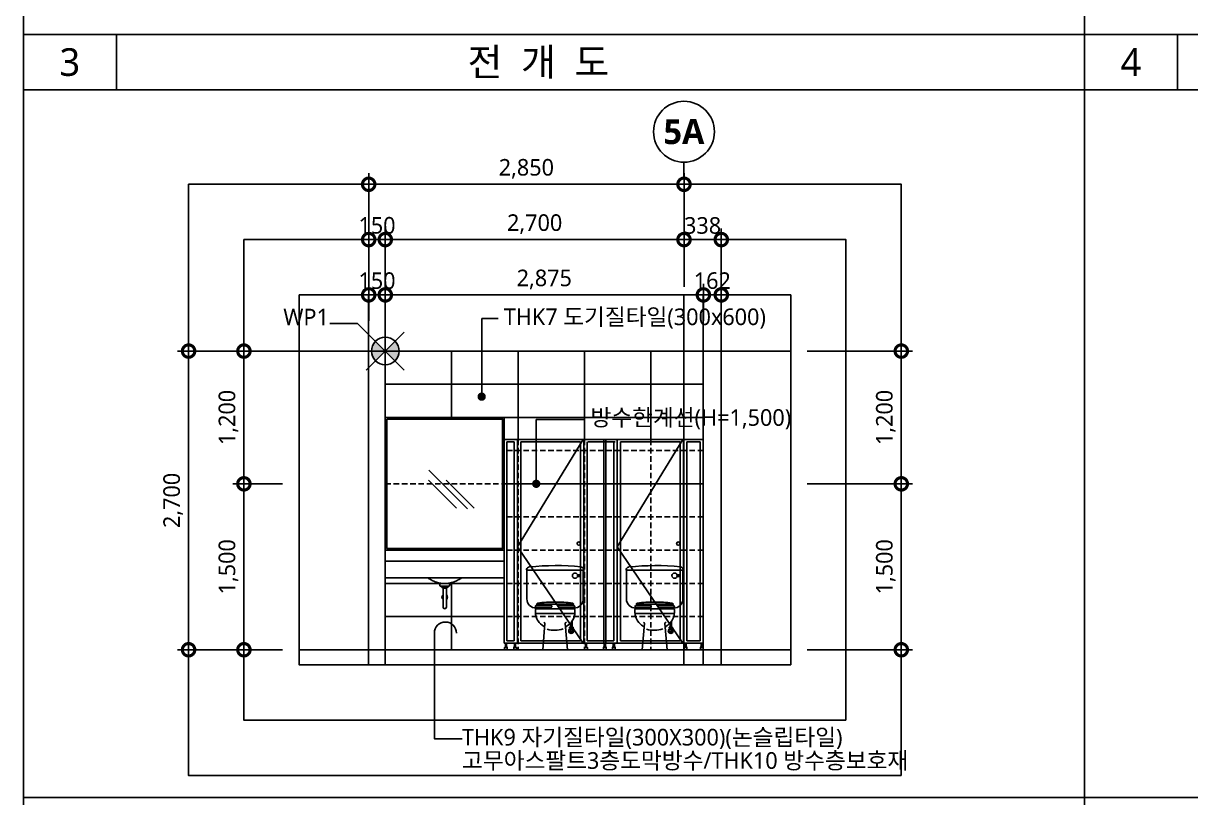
# Model space of a CAD drawing. Header units: millimetres. Extents: x 2213 to 82676, y 1050 to 28650.
# Drawn here: x 59543 to 70094, y 14850 to 21850 of the extents above; entities that cross this region are included whole.
import ezdxf
from ezdxf import colors
from ezdxf.entities.mleader import LeaderData, LeaderLine
from ezdxf.enums import TextEntityAlignment as Align
from ezdxf.math import Vec2, Vec3

# ---------------------------------------------------------------- set-up
doc = ezdxf.new("R2010")
doc.units = ezdxf.units.MM
doc.header["$LTSCALE"] = 200
doc.header["$PDMODE"] = 3
for name, pattern in [('CEN', [62, 60, -1, 0, -1]), ('HID', [2.3, 1.5, -0.8]), ('HIDDEN', [0.375, 0.25, -0.125])]:
    doc.linetypes.add(name, pattern=pattern)
doc.layers.get('Defpoints').update_dxf_attribs({"color": 137})
for name, color, linetype in [('01-CEN', 1, 'CEN'), ('01HAT', 8, 'Continuous'), ('01TEX', 3, 'Continuous'), ('01TOILET', 6, 'Continuous'), ('1', 1, 'Continuous'), ('2', 2, 'Continuous'), ('3', 3, 'Continuous'), ('5', 5, 'Continuous'), ('DIM', 7, 'Continuous'), ('SYM', 6, 'Continuous'), ('SYM-BUB', 3, 'Continuous'), ('SYM-LEAD', 6, 'Continuous'), ('TEXT', 3, 'Continuous'), ('방수한계선', 4, 'HIDDEN')]:
    doc.layers.add(name, color=color, linetype=linetype)
doc.layers.add('02Waste', color=171, linetype='Continuous', plot=False)
doc.styles.add('HY-M', font='malgun.ttf')
doc.styles.get("Standard").update_dxf_attribs({"font": 'malgun.ttf'})
doc.styles.add('맑은고딕', font='malgun.ttf')
doc.styles.add('맑은고딕B', font='malgunbd.ttf')
doc.styles.add('스타일1', font='malgun.ttf')
doc.linetypes.add('WIREMESH2', pattern='A,5,-0.25,["X",Standard,S=1,R=0,X=-0.32,Y=-0.5],-0.25', length=5.5)
doc.dimstyles.new('CJA-50', dxfattribs={"dimscale": 50, "dimtxt": 3, "dimasz": 1, "dimexe": 2, "dimexo": 3, "dimgap": 1, "dimtad": 1, "dimdec": 0, "dimzin": 1, "dimdsep": 46, "dimlunit": 6, "dimtxsty": '스타일1', "dimblk": 'GAUN-DOT', "dimcen": -2, "dimdle": 2, "dimclrd": 256, "dimclre": 256, "dimclrt": 3, "dimadec": 0, "dimazin": 0, "dimtfac": 1, "dimtdec": 0, "dimtix": 1, "dimtmove": 2, "dimatfit": 3, "dimldrblk": 'DOTSMALL', "dimfxl": 1, "dimtolj": 1, "dimtzin": 1, "dimarcsym": 0})

# ---------------------------------------------------------------- blocks, each defined once
blk = doc.blocks.new('GAUN-DOT')
at = {"linetype": 'ByBlock'}
for p, q in [((2, 0), (-2, 0)), ((0, -2), (0, 2))]:
    blk.add_line(p, q, dxfattribs=at)
at = {"const_width": 2.25}
blk.add_lwpolyline([(0, 0.28125, 1), (0, -0.28125, 1)], format="xyb", close=True, dxfattribs=at)
blk = doc.blocks.new('*D69')
at = {"layer": 'Defpoints', "color": 0, "transparency": 16777216}
for p in [(65515, 20395), (62665, 19319), (65515, 19319)]:
    blk.add_point(p, dxfattribs=at)
at = {"layer": 'DIM', "lineweight": -2, "transparency": 16777216}
for p, q in [((62665, 19469), (62665, 20495)), ((65515, 19469), (65515, 20495)), ((62715, 20395), (65465, 20395))]:
    blk.add_line(p, q, dxfattribs=at)
at = {"layer": 'DIM', "lineweight": -2, "transparency": 16777216, "xscale": 50, "yscale": 50, "zscale": 50, "rotation": 180}
blk.add_blockref('GAUN-DOT', (62665, 20395), dxfattribs=at)
at = {"layer": 'DIM', "lineweight": -2, "transparency": 16777216, "xscale": 50, "yscale": 50, "zscale": 50}
blk.add_blockref('GAUN-DOT', (65515, 20395), dxfattribs=at)
at = {"layer": 'DIM', "color": 3, "transparency": 16777216, "insert": (64090, 20535), "char_height": 150, "attachment_point": 5, "style": '맑은고딕'}
blk.add_mtext('\\A1;2,850', dxfattribs=at)
blk = doc.blocks.new('_DotSmall')
at = {"layer": 'DIM'}
h = blk.add_hatch(color=256, dxfattribs=at)
edge = h.paths.add_edge_path()
edge.add_arc((0, 0), 0.2, 0, 360)
at = {"layer": 'DIM', "linetype": 'ByBlock'}
blk.add_circle((0, 0), 0.2, dxfattribs=at)
blk = doc.blocks.new('*D70')
at = {"layer": 'Defpoints', "color": 0, "transparency": 16777216}
for p in [(65515, 19895), (65515, 19319), (65852, 19319)]:
    blk.add_point(p, dxfattribs=at)
at = {"layer": 'DIM', "lineweight": -2, "transparency": 16777216}
for p, q in [((65515, 19469), (65515, 19995)), ((65852, 19469), (65852, 19995)), ((65465, 19895), (65415, 19895)), ((65852, 19895), (65515, 19895)), ((65902, 19895), (65952, 19895))]:
    blk.add_line(p, q, dxfattribs=at)
at = {"layer": 'DIM', "lineweight": -2, "transparency": 16777216, "xscale": 50, "yscale": 50, "zscale": 50}
blk.add_blockref('GAUN-DOT', (65515, 19895), dxfattribs=at)
at = {"layer": 'DIM', "lineweight": -2, "transparency": 16777216, "xscale": 50, "yscale": 50, "zscale": 50, "rotation": 180}
blk.add_blockref('GAUN-DOT', (65852, 19895), dxfattribs=at)
at = {"layer": 'DIM', "color": 3, "transparency": 16777216, "insert": (65683, 20022), "char_height": 150, "attachment_point": 5, "style": '맑은고딕'}
blk.add_mtext('\\A1;338', dxfattribs=at)
blk = doc.blocks.new('*D71')
at = {"layer": 'Defpoints', "color": 0, "transparency": 16777216}
for p in [(62815, 19895), (62815, 19319), (65515, 19319)]:
    blk.add_point(p, dxfattribs=at)
at = {"layer": 'DIM', "lineweight": -2, "transparency": 16777216}
for p, q in [((62815, 19469), (62815, 19995)), ((65515, 19469), (65515, 19995)), ((65465, 19895), (62865, 19895))]:
    blk.add_line(p, q, dxfattribs=at)
at = {"layer": 'DIM', "lineweight": -2, "transparency": 16777216, "xscale": 50, "yscale": 50, "zscale": 50, "rotation": 180}
blk.add_blockref('GAUN-DOT', (62815, 19895), dxfattribs=at)
at = {"layer": 'DIM', "lineweight": -2, "transparency": 16777216, "xscale": 50, "yscale": 50, "zscale": 50}
blk.add_blockref('GAUN-DOT', (65515, 19895), dxfattribs=at)
at = {"layer": 'DIM', "color": 3, "transparency": 16777216, "insert": (64165, 20035), "char_height": 150, "attachment_point": 5, "style": '맑은고딕'}
blk.add_mtext('\\A1;2,700', dxfattribs=at)
blk = doc.blocks.new('*D72')
at = {"layer": 'Defpoints', "color": 0, "transparency": 16777216}
for p in [(62665, 19895), (62665, 19319), (62815, 19319)]:
    blk.add_point(p, dxfattribs=at)
at = {"layer": 'DIM', "lineweight": -2, "transparency": 16777216}
for p, q in [((62665, 19469), (62665, 19995)), ((62815, 19469), (62815, 19995)), ((62615, 19895), (62565, 19895)), ((62815, 19895), (62665, 19895)), ((62865, 19895), (62915, 19895))]:
    blk.add_line(p, q, dxfattribs=at)
at = {"layer": 'DIM', "lineweight": -2, "transparency": 16777216, "xscale": 50, "yscale": 50, "zscale": 50}
blk.add_blockref('GAUN-DOT', (62665, 19895), dxfattribs=at)
at = {"layer": 'DIM', "lineweight": -2, "transparency": 16777216, "xscale": 50, "yscale": 50, "zscale": 50, "rotation": 180}
blk.add_blockref('GAUN-DOT', (62815, 19895), dxfattribs=at)
at = {"layer": 'DIM', "color": 3, "transparency": 16777216, "insert": (62740, 20023), "char_height": 150, "attachment_point": 5, "style": '맑은고딕'}
blk.add_mtext('\\A1;150', dxfattribs=at)
blk = doc.blocks.new('*D73')
at = {"layer": 'Defpoints', "color": 0, "transparency": 16777216}
for p in [(62267, 18887), (61037, 16187), (62037, 16187)]:
    blk.add_point(p, dxfattribs=at)
at = {"layer": 'DIM', "lineweight": -2, "transparency": 16777216}
for p, q in [((62117, 18887), (60937, 18887)), ((61037, 18837), (61037, 16237)), ((61887, 16187), (60937, 16187))]:
    blk.add_line(p, q, dxfattribs=at)
at = {"layer": 'DIM', "lineweight": -2, "transparency": 16777216, "xscale": 50, "yscale": 50, "zscale": 50}
for p, rotation in [((61037, 18887), 90), ((61037, 16187), 270)]:
    blk.add_blockref('GAUN-DOT', p, dxfattribs=dict(at, rotation=rotation))
at = {"layer": 'DIM', "color": 3, "transparency": 16777216, "insert": (60897, 17537), "char_height": 150, "attachment_point": 5, "rotation": 90, "style": '맑은고딕'}
blk.add_mtext('\\A1;2,700', dxfattribs=at)
blk = doc.blocks.new('*D74')
at = {"layer": 'Defpoints', "color": 0, "transparency": 16777216}
for p in [(62179, 18887), (61537, 17687), (62037, 17687)]:
    blk.add_point(p, dxfattribs=at)
at = {"layer": 'DIM', "lineweight": -2, "transparency": 16777216}
for p, q in [((62029, 18887), (61437, 18887)), ((61537, 18837), (61537, 17737)), ((61887, 17687), (61437, 17687))]:
    blk.add_line(p, q, dxfattribs=at)
at = {"layer": 'DIM', "lineweight": -2, "transparency": 16777216, "xscale": 50, "yscale": 50, "zscale": 50}
for p, rotation in [((61537, 18887), 90), ((61537, 17687), 270)]:
    blk.add_blockref('GAUN-DOT', p, dxfattribs=dict(at, rotation=rotation))
at = {"layer": 'DIM', "color": 3, "transparency": 16777216, "insert": (61397, 18287), "char_height": 150, "attachment_point": 5, "rotation": 90, "style": '맑은고딕'}
blk.add_mtext('\\A1;1,200', dxfattribs=at)
blk = doc.blocks.new('*D75')
at = {"layer": 'Defpoints', "color": 0, "transparency": 16777216}
for p in [(62037, 17687), (61537, 16187), (62037, 16187)]:
    blk.add_point(p, dxfattribs=at)
at = {"layer": 'DIM', "lineweight": -2, "transparency": 16777216}
for p, q in [((61887, 17687), (61437, 17687)), ((61537, 17637), (61537, 16237)), ((61887, 16187), (61437, 16187))]:
    blk.add_line(p, q, dxfattribs=at)
at = {"layer": 'DIM', "lineweight": -2, "transparency": 16777216, "xscale": 50, "yscale": 50, "zscale": 50}
for p, rotation in [((61537, 17687), 90), ((61537, 16187), 270)]:
    blk.add_blockref('GAUN-DOT', p, dxfattribs=dict(at, rotation=rotation))
at = {"layer": 'DIM', "color": 3, "transparency": 16777216, "insert": (61397, 16937), "char_height": 150, "attachment_point": 5, "rotation": 90, "style": '맑은고딕'}
blk.add_mtext('\\A1;1,500', dxfattribs=at)
blk = doc.blocks.new('*D76')
at = {"layer": 'Defpoints', "color": 0, "transparency": 16777216}
for p in [(66479, 18887), (66479, 17687), (67479, 17687)]:
    blk.add_point(p, dxfattribs=at)
at = {"layer": 'DIM', "lineweight": -2, "transparency": 16777216}
for p, q in [((66629, 18887), (67579, 18887)), ((67479, 18837), (67479, 17737)), ((66629, 17687), (67579, 17687))]:
    blk.add_line(p, q, dxfattribs=at)
at = {"layer": 'DIM', "lineweight": -2, "transparency": 16777216, "xscale": 50, "yscale": 50, "zscale": 50}
for p, rotation in [((67479, 18887), 90), ((67479, 17687), 270)]:
    blk.add_blockref('GAUN-DOT', p, dxfattribs=dict(at, rotation=rotation))
at = {"layer": 'DIM', "color": 3, "transparency": 16777216, "insert": (67339, 18287), "char_height": 150, "attachment_point": 5, "rotation": 90, "style": '맑은고딕'}
blk.add_mtext('\\A1;1,200', dxfattribs=at)
blk = doc.blocks.new('*D77')
at = {"layer": 'Defpoints', "color": 0, "transparency": 16777216}
for p in [(66479, 17687), (66479, 16187), (67479, 16187)]:
    blk.add_point(p, dxfattribs=at)
at = {"layer": 'DIM', "lineweight": -2, "transparency": 16777216}
for p, q in [((66629, 17687), (67579, 17687)), ((67479, 17637), (67479, 16237)), ((66629, 16187), (67579, 16187))]:
    blk.add_line(p, q, dxfattribs=at)
at = {"layer": 'DIM', "lineweight": -2, "transparency": 16777216, "xscale": 50, "yscale": 50, "zscale": 50}
for p, rotation in [((67479, 17687), 90), ((67479, 16187), 270)]:
    blk.add_blockref('GAUN-DOT', p, dxfattribs=dict(at, rotation=rotation))
at = {"layer": 'DIM', "color": 3, "transparency": 16777216, "insert": (67339, 16937), "char_height": 150, "attachment_point": 5, "rotation": 90, "style": '맑은고딕'}
blk.add_mtext('\\A1;1,500', dxfattribs=at)
blk = doc.blocks.new('NEW_BUB')
at = {"layer": 'SYM-BUB', "color": 6}
blk.add_line((0, 3), (0, 0), dxfattribs=at)
blk.add_circle((0, 8.5), 5.5, dxfattribs=at)
at = {"layer": 'SYM-BUB', "color": 3, "style": '맑은고딕B'}
blk.add_attdef('X', text='', height=4.5, dxfattribs=at).set_placement((0, 8.5), align=Align.MIDDLE)
blk = doc.blocks.new('*D78')
at = {"layer": 'Defpoints', "color": 0, "transparency": 16777216}
for p in [(65690, 19395), (62815, 19012), (65690, 19012)]:
    blk.add_point(p, dxfattribs=at)
at = {"layer": 'DIM', "lineweight": -2, "transparency": 16777216}
for p, q in [((62815, 19162), (62815, 19495)), ((65690, 19162), (65690, 19495)), ((62865, 19395), (65640, 19395))]:
    blk.add_line(p, q, dxfattribs=at)
at = {"layer": 'DIM', "lineweight": -2, "transparency": 16777216, "xscale": 50, "yscale": 50, "zscale": 50, "rotation": 180}
blk.add_blockref('GAUN-DOT', (62815, 19395), dxfattribs=at)
at = {"layer": 'DIM', "lineweight": -2, "transparency": 16777216, "xscale": 50, "yscale": 50, "zscale": 50}
blk.add_blockref('GAUN-DOT', (65690, 19395), dxfattribs=at)
at = {"layer": 'DIM', "color": 3, "transparency": 16777216, "insert": (64252, 19535), "char_height": 150, "attachment_point": 5, "style": '맑은고딕'}
blk.add_mtext('\\A1;2,875', dxfattribs=at)
blk = doc.blocks.new('*D79')
at = {"layer": 'Defpoints', "color": 0, "transparency": 16777216}
for p in [(65690, 19395), (65690, 19012), (65852, 19012)]:
    blk.add_point(p, dxfattribs=at)
at = {"layer": 'DIM', "lineweight": -2, "transparency": 16777216}
for p, q in [((65690, 19162), (65690, 19495)), ((65852, 19162), (65852, 19495)), ((65640, 19395), (65590, 19395)), ((65852, 19395), (65690, 19395)), ((65902, 19395), (65952, 19395))]:
    blk.add_line(p, q, dxfattribs=at)
at = {"layer": 'DIM', "lineweight": -2, "transparency": 16777216, "xscale": 50, "yscale": 50, "zscale": 50}
blk.add_blockref('GAUN-DOT', (65690, 19395), dxfattribs=at)
at = {"layer": 'DIM', "lineweight": -2, "transparency": 16777216, "xscale": 50, "yscale": 50, "zscale": 50, "rotation": 180}
blk.add_blockref('GAUN-DOT', (65852, 19395), dxfattribs=at)
at = {"layer": 'DIM', "color": 3, "transparency": 16777216, "insert": (65771, 19523), "char_height": 150, "attachment_point": 5, "style": '맑은고딕'}
blk.add_mtext('\\A1;162', dxfattribs=at)
blk = doc.blocks.new('*D80')
at = {"layer": 'Defpoints', "color": 0, "transparency": 16777216}
for p in [(62665, 19395), (62665, 19012), (62815, 19012)]:
    blk.add_point(p, dxfattribs=at)
at = {"layer": 'DIM', "lineweight": -2, "transparency": 16777216}
for p, q in [((62665, 19162), (62665, 19495)), ((62815, 19162), (62815, 19495)), ((62615, 19395), (62565, 19395)), ((62815, 19395), (62665, 19395)), ((62865, 19395), (62915, 19395))]:
    blk.add_line(p, q, dxfattribs=at)
at = {"layer": 'DIM', "lineweight": -2, "transparency": 16777216, "xscale": 50, "yscale": 50, "zscale": 50}
blk.add_blockref('GAUN-DOT', (62665, 19395), dxfattribs=at)
at = {"layer": 'DIM', "lineweight": -2, "transparency": 16777216, "xscale": 50, "yscale": 50, "zscale": 50, "rotation": 180}
blk.add_blockref('GAUN-DOT', (62815, 19395), dxfattribs=at)
at = {"layer": 'DIM', "color": 3, "transparency": 16777216, "insert": (62740, 19523), "char_height": 150, "attachment_point": 5, "style": '맑은고딕'}
blk.add_mtext('\\A1;150', dxfattribs=at)
blk = doc.blocks.new('_DOT')
at = {"color": 0, "linetype": 'ByBlock'}
blk.add_line((-0.5, 0), (-1, 0), dxfattribs=at)
at = {"color": 0, "linetype": 'ByBlock', "const_width": 0.5}
blk.add_lwpolyline([(-0.25, 0, 1), (0.25, 0, 1)], format="xyb", close=True, dxfattribs=at)
blk = doc.blocks.new('WP21')
at = {"layer": 'SYM'}
h = blk.add_hatch(color=6, dxfattribs=at)
edge = h.paths.add_edge_path()
edge.add_ellipse((0, 0), major_axis=(0, 2.5), ratio=1, start_angle=405, end_angle=495)
edge.add_line((-1.77, -1.77), (0, 0))
edge.add_line((0, 0), (-1.77, 1.77))
edge = h.paths.add_edge_path()
edge.add_ellipse((0, 0), major_axis=(0, 2.5), ratio=1, start_angle=225, end_angle=315)
edge.add_line((1.77, 1.77), (0, 0))
edge.add_line((0, 0), (1.77, -1.77))
at = {"layer": 'SYM', "color": 6}
for p, q in [((-3.44, -3.44), (5, 5)), ((5, 5), (10, 5)), ((-3.44, 3.44), (3.44, -3.44))]:
    blk.add_line(p, q, dxfattribs=at)
blk.add_ellipse((0, 0), major_axis=(0, 2.5), ratio=1, start_param=5.497787, end_param=11.780972, dxfattribs=at)
at = {"layer": 'SYM', "color": 3, "linetype": 'WIREMESH2', "style": '스타일1'}
blk.add_attdef('WP', text='', height=3, dxfattribs=at).set_placement((10.55, 5), align=Align.MIDDLE_LEFT)
blk = doc.blocks.new('로우탱크-대변기')
at = {"layer": '01TOILET'}
for p, q in [((-75, -209), (-75, 50)), ((434, 50), (-74, 50)), ((-41, 7), (-22, 7)), ((435, -209), (435, 50)), ((-41, -7), (-22, -7)), ((2, -329), (2, -308)), ((5, -287), (144, -287)), ((7, -269), (144, -269)), ((36, -294), (10, -294)), ((10, -300), (180, -300)), ((16, -259), (180, -259)), ((36, -259), (36, -269)), ((36, -287), (36, -300)), ((47, -259), (47, -269)), ((53, -287), (53, -300)), ((69, -259), (69, -269)), ((79, -259), (79, -269)), ((149, -274), (149, -282)), ((344, -259), (180, -259)), ((350, -300), (180, -300)), ((211, -274), (211, -282)), ((353, -269), (216, -269)), ((355, -287), (216, -287)), ((280, -259), (280, -269)), ((291, -259), (291, -269)), ((307, -287), (307, -300)), ((313, -259), (313, -269)), ((324, -259), (324, -269)), ((324, -287), (324, -300)), ((350, -294), (324, -294)), ((358, -329), (358, -308)), ((3, -342), (180, -342)), ((27, -411), (27, -465)), ((357, -342), (180, -342)), ((18, -465), (49, -465)), ((18, -465), (18, -474)), ((18, -474), (49, -474)), ((27, -474), (27, -479)), ((28, -474), (28, -465)), ((39, -474), (39, -465)), ((40, -427), (40, -465)), ((40, -474), (40, -478)), ((49, -465), (49, -474)), ((88, -433), (68, -670)), ((272, -433), (292, -670))]:
    blk.add_line(p, q, dxfattribs=at)
for centre, radius in [((0, 0), 23.5), ((35, -500), 22), ((35, -500), 9.76)]:
    blk.add_circle(centre, radius, dxfattribs=at)
for centre, radius, start, end in [((-50, 49), 30, 95.7588, 165.3599), ((-74, 55), 5, 165.3599, 270), ((175, -2183), 2274, 83.9915, 95.7588), ((-41, 0), 7, 90, 270), ((410, 48), 30, 17.0278, 83.9915), ((434, 55), 5, 270, 17.0278), ((10, -209), 85, 180, 270), ((350, -209), 85, 270, 0), ((10, -308), 8, 90, 180), ((86, -302), 85.7, 157.4398, 168.0631), ((5, -285), 2, 168.0631, 270), ((86, -302), 85.7, 143.2069, 147.4173), ((16, -257), 2, 147.4173, 270), ((23, -254), 6, 96.885, 143.2069), ((173, -1498), 1259, 89.674, 96.885), ((144, -274), 5, 0, 90), ((144, -282), 5, 270, 0), ((187, -1498), 1259, 83.115, 90.326), ((216, -274), 5, 90, 180), ((216, -282), 5, 180, 270), ((337, -254), 6, 36.7931, 83.115), ((274, -302), 85.7, 32.5827, 36.7931), ((344, -257), 2, 270, 32.5827), ((350, -308), 8, 0, 90), ((274, -302), 85.7, 11.9369, 22.5602), ((355, -285), 2, 270, 11.9369), ((138, -333), 136, 178.2585, 214.0164), ((151, -325), 151, 213.9088, 240.307), ((209, -325), 151, 299.693, 326.0912), ((222, -333), 136, 325.9836, 1.7415), ((65, -472), 20, 341, 63.0803), ((77, -433), 11.1, 359.1447, 87.3212), ((183, -249), 245, 252.0982, 286.6108), ((283, -433), 11.1, 92.6788, 180.8553), ((295, -472), 20, 116.9197, 199)]:
    blk.add_arc(centre, radius, start, end, dxfattribs=at)

msp = doc.modelspace()

# ---------------------------------------------------------------- linework, layer by layer
at = {"layer": '01-CEN'}
for p, q in [((62664.6, 19395), (62664.6, 16050)), ((62814.6, 19395), (62814.6, 16050)), ((65514.6, 19395), (65514.6, 16050)), ((65689.6, 19395), (65689.6, 16050)), ((65852.1, 19395), (65852.1, 16050))]:
    msp.add_line(p, q, dxfattribs=at)
at = {"layer": '01HAT'}
for p, q in [((63414.6, 18887.4), (63414.6, 18287.4)), ((64014.6, 18887.4), (64014.6, 18087.4)), ((64614.6, 18887.4), (64614.6, 18087.4)), ((65214.6, 18887.4), (65214.6, 18087.4)), ((62814.6, 18587.4), (65689.6, 18587.4)), ((62814.6, 18287.4), (65689.6, 18287.4)), ((62814.6, 17087.4), (63889.6, 17087.4)), ((62814.6, 16787.4), (63889.6, 16787.4)), ((63414.6, 16794.5), (63414.6, 16187.4)), ((62814.6, 16487.4), (63889.6, 16487.4))]:
    msp.add_line(p, q, dxfattribs=at)
at = {"layer": '01HAT', "linetype": 'HIDDEN'}
for p, q in [((64014.6, 18087.4), (64014.6, 16187.4)), ((64614.6, 18087.4), (64614.6, 16187.4)), ((65214.6, 18087.4), (65214.6, 16187.4)), ((63913.6, 17987.4), (65689.6, 17987.4)), ((63913.6, 17687.4), (65689.6, 17687.4)), ((63913.6, 17387.4), (65689.6, 17387.4)), ((63913.6, 17087.4), (65689.6, 17087.4)), ((63913.6, 16787.4), (65689.6, 16787.4)), ((63913.6, 16487.4), (65689.6, 16487.4))]:
    msp.add_line(p, q, dxfattribs=at)
at = {"layer": '01TOILET'}
for p, q in [((63889.6, 18087.4, 0), (64892.1, 18087.4, 0)), ((63889.6, 16247.4, 0), (63889.6, 18087.4, 0)), ((64009.6, 16247.4, 0), (64009.6, 18087.4, 0)), ((64609.6, 16247.4, 0), (64609.6, 18087.4, 0)), ((64892.1, 18087.4, 0), (65689.6, 18087.4, 0)), ((64909.6, 16247.4, 0), (64909.6, 18087.4, 0)), ((65509.6, 16247.4, 0), (65509.6, 18087.4, 0)), ((65689.6, 16247.4, 0), (65689.6, 18087.4, 0)), ((63558.2, 17460.6), (63208.6, 17810.2)), ((63459.8, 17466.9), (63206.1, 17720.7)), ((63617.8, 17466.9), (63364.1, 17720.7)), ((62814.6, 17087.4, 0), (62814.6, 16837.4)), ((63889.6, 16937.4), (63889.6, 16837.4)), ((63198.6, 16837.4), (63505.7, 16837.4)), ((63439.2, 16837.4), (63229.9, 16837.4)), ((63312.1, 16762.4), (63300.6, 16791.2)), ((63403.7, 16791.2), (63392.1, 16762.4)), ((63392.1, 16762.4), (63312.1, 16762.4)), ((63322.1, 16752.4), (63322.1, 16762.4)), ((63382.1, 16752.4), (63322.1, 16752.4)), ((63332.1, 16742.4), (63332.1, 16752.4)), ((63372.1, 16742.4), (63332.1, 16742.4)), ((63337.1, 16572.4), (63337.1, 16742.4)), ((63367.1, 16742.4), (63367.1, 16572.4)), ((63372.1, 16752.4), (63372.1, 16742.4)), ((63382.1, 16762.4), (63382.1, 16752.4)), ((63889.6, 16247.4), (64922.1, 16247.4, 0)), ((64922.1, 16247.4, 0), (65689.6, 16247.4, 0))]:
    msp.add_line(p, q, dxfattribs=at)
at = {"layer": '01TOILET', "linetype": 'HID', "ltscale": 10}
for p, q in [((64789.6, 16247.4, 0), (64789.6, 18087.4, 0)), ((64809.6, 16247.4, 0), (64809.6, 18087.4, 0))]:
    msp.add_line(p, q, dxfattribs=at)
at = {"layer": '01TOILET', "color": 7}
for p, q in [((63917.7, 16207.4, 0), (63892.7, 16207.4, 0)), ((63900.2, 16247.4, 0), (63900.2, 16216, 0)), ((63910.2, 16247.4, 0), (63910.2, 16216, 0)), ((63975.5, 16207.4, 0), (64000.5, 16207.4, 0)), ((63983, 16247.4, 0), (63983, 16216, 0)), ((63993, 16247.4, 0), (63993, 16216, 0)), ((64616.3, 16207.4, 0), (64641.3, 16207.4, 0)), ((64623.8, 16247.4, 0), (64623.8, 16216, 0)), ((64633.8, 16247.4, 0), (64633.8, 16216, 0)), ((64787.1, 16207.4, 0), (64812.1, 16207.4, 0)), ((64794.6, 16247.4, 0), (64794.6, 16216, 0)), ((64804.6, 16247.4, 0), (64804.6, 16216, 0)), ((64868.6, 16207.4, 0), (64893.6, 16207.4, 0)), ((64876.1, 16247.4, 0), (64876.1, 16216, 0)), ((64886.1, 16247.4, 0), (64886.1, 16216, 0)), ((65516.3, 16207.4, 0), (65541.3, 16207.4, 0)), ((65523.8, 16247.4, 0), (65523.8, 16216, 0)), ((65533.8, 16247.4, 0), (65533.8, 16216, 0)), ((65662.9, 16207.4), (65687.9, 16207.4)), ((65670.4, 16247.4), (65670.4, 16216)), ((65680.4, 16247.4), (65680.4, 16216))]:
    msp.add_line(p, q, dxfattribs=at)
at = {"layer": '01TOILET', "elevation": 0}
for points in [[(62814.6, 18287.4), (63889.6, 18287.4), (63889.6, 17087.4), (62814.6, 17087.4)], [(62829.6, 18272.4), (63874.6, 18272.4), (63874.6, 17102.4), (62829.6, 17102.4)]]:
    msp.add_lwpolyline(points, close=True, dxfattribs=at)
msp.add_lwpolyline([(63889.6, 16987.4), (62814.6, 16987.4)], dxfattribs=at)
at = {"layer": '01TOILET'}
msp.add_lwpolyline([(63889.6, 16837.4), (62814.6, 16837.4)], dxfattribs=at)
at = {"layer": '01TOILET', "elevation": 0}
msp.add_lwpolyline([(63300.6, 16791.2, 0.0038043), (63306.9, 16789.4, 0.0666615), (63322.1, 16787.4), (63382.1, 16787.4, 0.0666615), (63397.4, 16789.4, 0.0038043), (63403.7, 16791.2, 0.0135467)], format="xyb", dxfattribs=at)
at = {"layer": '01TOILET', "color": 7, "elevation": 0}
for points in [[(63892.7, 16187.4), (63892.7, 16207.4), (63900.2, 16216), (63910.2, 16216), (63917.7, 16207.4), (63917.7, 16187.4)], [(64000.5, 16187.4), (64000.5, 16207.4), (63993, 16216), (63983, 16216), (63975.5, 16207.4), (63975.5, 16187.4)], [(64641.3, 16187.4), (64641.3, 16207.4), (64633.8, 16216), (64623.8, 16216), (64616.3, 16207.4), (64616.3, 16187.4)], [(64812.1, 16187.4), (64812.1, 16207.4), (64804.6, 16216), (64794.6, 16216), (64787.1, 16207.4), (64787.1, 16187.4)], [(64893.6, 16187.4), (64893.6, 16207.4), (64886.1, 16216), (64876.1, 16216), (64868.6, 16207.4), (64868.6, 16187.4)], [(65541.3, 16187.4), (65541.3, 16207.4), (65533.8, 16216), (65523.8, 16216), (65516.3, 16207.4), (65516.3, 16187.4)]]:
    msp.add_lwpolyline(points, dxfattribs=at)
at = {"layer": '01TOILET', "color": 7}
msp.add_lwpolyline([(65687.9, 16187.4), (65687.9, 16207.4), (65680.4, 16216), (65670.4, 16216), (65662.9, 16207.4), (65662.9, 16187.4)], dxfattribs=at)
at = {"layer": '01TOILET'}
for centre in [(64563, 17147.4, 0), (65463, 17147.4, 0)]:
    msp.add_circle(centre, 15, dxfattribs=at)
for centre, radius, start, end in [((63307.4, 16984.7), 183.2, 233.54714, 236.30993), ((63334, 17024.6), 231.1, 236.30993, 241.04486), ((63327.1, 17012.1), 216.9, 241.04486, 246.03751), ((63466.8, 17326.4), 560.7, 246.03751, 249.142), ((63419.4, 17202), 427.6, 249.142, 254.74489), ((63284.9, 17202), 427.6, 286.12699, 290.858), ((63237.5, 17326.4), 560.7, 290.858, 293.96249), ((63377.1, 17012.1), 216.9, 293.96249, 298.95514), ((63370.3, 17024.6), 231.1, 298.95514, 303.69007), ((63396.8, 16984.7), 183.2, 303.69007, 306.45286), ((63352.1, 16662.4), 25, 126.8699, 233.1301), ((63352.1, 16662.4), 25, 306.8699, 53.1301), ((63352.1, 16572.4), 15, 180, 0)]:
    msp.add_arc(centre, radius, start, end, dxfattribs=at)
at = {"layer": '02Waste'}
for points in [[(67479.1, 15050), (61037.2, 15050), (61037.2, 20395), (67479.1, 20395)], [(66979.1, 15550), (61537.2, 15550), (61537.2, 19895), (66979.1, 19895)]]:
    msp.add_lwpolyline(points, close=True, dxfattribs=at)
msp.add_lwpolyline([(66479.1, 16050), (62037.2, 16050), (62037.2, 19395), (66479.1, 19395), (66479.1, 16050)], dxfattribs=at)
at = {"layer": '1'}
for p, q in [((62037.2, 18887.4), (66479.1, 18887.4)), ((64009.6, 17117.4), (64604.6, 18087.4, 0)), ((64909.6, 17117.4), (65504.6, 18087.4, 0)), ((64009.6, 17117.4), (64604.6, 16247.4, 0)), ((64909.6, 17117.4), (65504.6, 16247.4, 0)), ((62037.2, 16187.4), (66479.1, 16187.4))]:
    msp.add_line(p, q, dxfattribs=at)
at = {"layer": '2'}
msp.add_lwpolyline([(65689.6, 18887.4), (62814.6, 18887.4), (62814.6, 16187.4), (65689.6, 16187.4)], close=True, dxfattribs=at)
at = {"layer": '3'}
for p, q in [((59543.4, 1250), (59543.4, 28650)), ((69134.2, 1050), (69134.2, 28650)), ((78725, 21750), (59543.4, 21750)), ((78725, 21750), (59543.4, 21750)), ((60384, 21750), (60384, 21250)), ((69974.8, 21750), (69974.8, 21250)), ((78725, 21250), (59543.4, 21250)), ((59543.4, 14850), (78725, 14850))]:
    msp.add_line(p, q, dxfattribs=at)
at = {"layer": '5'}
for p, q in [((63913.6, 18067.4, 0), (63979.6, 18067.4, 0)), ((63913.6, 16267.4, 0), (63913.6, 18067.4, 0)), ((63979.6, 16267.4, 0), (63979.6, 18067.4, 0)), ((64039.6, 16267.4, 0), (64039.6, 18067.4, 0)), ((64039.6, 18067.4, 0), (64579.6, 18067.4, 0)), ((64579.6, 16267.4, 0), (64579.6, 18067.4, 0)), ((64639.6, 16267.4, 0), (64639.6, 18067.4, 0)), ((64645.7, 18067.4, 0), (64892.1, 18067.4, 0)), ((64892.1, 18067.4, 0), (64879.6, 18067.4, 0)), ((64879.6, 16267.4, 0), (64879.6, 18067.4, 0)), ((64939.6, 16267.4, 0), (64939.6, 18067.4, 0)), ((64939.6, 18067.4, 0), (65479.6, 18067.4, 0)), ((65479.6, 16267.4, 0), (65479.6, 18067.4, 0)), ((65539.6, 16267.4, 0), (65539.6, 18067.4, 0)), ((65539.6, 18067.4, 0), (65659.6, 18067.4, 0)), ((65659.6, 16267.4, 0), (65659.6, 18067.4, 0)), ((63913.6, 16267.4, 0), (63979.6, 16267.4, 0)), ((64039.6, 16267.4, 0), (64579.6, 16267.4, 0)), ((64879.6, 16267.4, 0), (64639.6, 16267.4, 0)), ((64939.6, 16267.4, 0), (65479.6, 16267.4, 0)), ((65539.6, 16267.4, 0), (65659.6, 16267.4, 0))]:
    msp.add_line(p, q, dxfattribs=at)
at = {"layer": 'SYM-LEAD'}
for points, format in [([(63458.6, 16337.4, 1), (63258.6, 16337.4), (63258.6, 15383.2), (63508.6, 15383.2)], "xyb"), ([(63458.6, 16187.4, 0, 50, 0), (63458.6, 16337.4, 0, 0, 0), (63458.6, 16279, 0, 0, 0)], "xyseb")]:
    msp.add_lwpolyline(points, format=format, dxfattribs=at)
at = {"layer": '방수한계선'}
msp.add_line((62814.6, 17687.4), (65689.6, 17687.4), dxfattribs=at)

# ---------------------------------------------------------------- block references
at = {"layer": '01TOILET', "linetype": 'HID', "xscale": -1}
msp.add_blockref('로우탱크-대변기', (64529.9, 16856.9, 0), dxfattribs=at)
at = {"layer": '01TOILET', "xscale": -1}
msp.add_blockref('로우탱크-대변기', (65429.9, 16856.9, 0), dxfattribs=at)
at = {"layer": 'SYM', "linetype": 'WIREMESH2'}
ref = msp.add_blockref('WP21', (62814.6, 18887.4), dxfattribs=dict(at, xscale=-50.00000000000001, yscale=50.00000000000001, zscale=50.00000000000001))
ref.add_attrib('WP', 'WP1', dxfattribs={"color": 3, "linetype": 'WIREMESH2', "height": 150, "style": '스타일1'}).set_placement((61893.4, 19074.9), align=Align.BOTTOM_LEFT)
at = {"layer": 'SYM-BUB'}
ref = msp.add_blockref('NEW_BUB', (65514.6, 20445), dxfattribs=dict(at, xscale=-50.00000000000001, yscale=50.00000000000001, zscale=50.00000000000001))
ref.add_attrib('X', '5A', dxfattribs={"color": 3, "height": 225, "style": '맑은고딕B'}).set_placement((65514.6, 20870), align=Align.MIDDLE)

# ---------------------------------------------------------------- texts
at = {"layer": '01TEX', "linetype": 'Continuous', "style": 'HY-M'}
msp.add_text('전  개  도', height=250, rotation=360, dxfattribs=at).set_placement((64199.2, 21500), align=Align.MIDDLE_CENTER)
at = {"layer": '01TEX', "style": 'HY-M'}
for s, p in [('3', (59963.7, 21500)), ('4', (69554.5, 21500))]:
    msp.add_text(s, height=250, rotation=360, dxfattribs=at).set_placement(p, align=Align.MIDDLE_CENTER)
at = {"layer": 'TEXT', "color": 3, "style": '스타일1'}
for s, p in [('THK9 자기질타일(300X300)(논슬립타일)', (63508.6, 15396.9)), ('고무아스팔트3층도막방수/THK10 방수층보호재', (63508.6, 15186))]:
    msp.add_text(s, height=150, dxfattribs=at).set_placement(p, align=Align.MIDDLE_LEFT)

# ---------------------------------------------------------------- dimensions: what is measured, and where the dimension line sits
at = {"layer": 'DIM'}
for base, p1, p2, angle, picture, middle in [((65514.6, 20395), (62664.6, 19319), (65514.6, 19319), 180, '*D69', (64089.6, 20535)), ((62664.6, 19895), (62814.6, 19319), (62664.6, 19319), 180, '*D72', (62739.6, 20022.9)), ((62814.6, 19895), (65514.6, 19319), (62814.6, 19319), 180, '*D71', (64164.6, 20035)), ((65514.6375729, 19894.9679201), (65852.1375729, 19319.0321316), (65514.6375729, 19319.0321316), 180, '*D70', (65683.3875729, 20022.4645234)), ((65689.6, 19395), (62814.6, 19012), (65689.6, 19012), 180, '*D78', (64252.1, 19535)), ((61037.2, 16187.4), (62266.7, 18887.4), (62037.2, 16187.4), 270, '*D73', (60897.1, 17537.4)), ((61537.2, 17687.4), (62178.6, 18887.4), (62037.2, 17687.4), 270, '*D74', (61396.7, 18287.4)), ((67479.1, 17687.4), (66479.1, 18887.4), (66479.1, 17687.4), 270, '*D76', (67338.6, 18287.4)), ((61537.2, 16187.4), (62037.2, 17687.4), (62037.2, 16187.4), 270, '*D75', (61396.7, 16937.4)), ((67479.1, 16187.4), (66479.1, 17687.4), (66479.1, 16187.4), 270, '*D77', (67338.6, 16937.4))]:
    dim = msp.add_linear_dim(base=base, p1=p1, p2=p2, angle=angle, dimstyle='CJA-50', override={"dimtxsty": '맑은고딕'}, dxfattribs=at)
    dim.commit()
    dim.dimension.update_dxf_attribs({"geometry": picture, "text_midpoint": middle})
for base, p1, p2, picture, middle in [((62664.6, 19395), (62814.6, 19012), (62664.6, 19012), '*D80', (62739.6, 19522.9)), ((65689.6375729, 19394.9679201), (65852.1375729, 19012.0397173), (65689.6375729, 19012.0397173), '*D79', (65770.8875729, 19522.8721321))]:
    dim = msp.add_linear_dim(base=base, p1=p1, p2=p2, dimstyle='CJA-50', override={"dimtxsty": '맑은고딕'}, dxfattribs=at)
    dim.commit()
    dim.dimension.update_dxf_attribs({"geometry": picture, "text_midpoint": middle})

# ---------------------------------------------------------------- leaders
at = {"layer": 'TEXT', "color": 3}
ml = msp.add_multileader_mtext('Standard', dxfattribs=at)
ml.set_content('THK7 도기질타일(300x600) ', color=3, style='스타일1')
ml.set_leader_properties(color=6)
ml.set_arrow_properties(name='DOT')
ml.build(insert=Vec2(0, 0))
ml.multileader.update_dxf_attribs({"dogleg_length": 3, "arrow_head_size": 75})
ctx = ml.context
ctx.base_point, ctx.char_height, ctx.arrow_head_size, ctx.landing_gap_size, ctx.plane_origin = Vec3(63836.2, 19180.2), 150, 75, 50, Vec3(62820.2, 16643.7)
notes = []
notes.append((ctx, [(0, (1, 1, 0), (63686.2, 19180.2), (1, 0), 150, [(0, [(63686.2, 18475.2)], 0, [])])]))
ctx.mtext.insert, ctx.mtext.flow_direction = Vec3(63886.2, 19272.2), 5
ml = msp.add_multileader_mtext('Standard', dxfattribs=at)
ml.set_content('방수한계선(H=1,500)', color=3, style='스타일1')
ml.set_leader_properties(color=6)
ml.set_arrow_properties(name='DOT')
ml.build(insert=Vec2(0, 0))
ml.multileader.update_dxf_attribs({"dogleg_length": 3, "arrow_head_size": 75})
ctx = ml.context
ctx.base_point, ctx.char_height, ctx.arrow_head_size, ctx.landing_gap_size, ctx.plane_origin = Vec3(64619.6, 18269.7), 150, 75, 50, Vec3(63793.6, 16648)
notes.append((ctx, [(0, (1, 1, 0), (64179.4, 18269.7), (1, 0), 440.1, [(0, [(64179.4, 17687.4)], 0, [])])]))
ctx.mtext.insert, ctx.mtext.flow_direction = Vec3(64669.6, 18361.7), 5
for ctx, leaders in notes:
    for number, flags, end, landing, length, lines in leaders:
        leader = LeaderData()
        leader.index, (leader.has_last_leader_line, leader.has_dogleg_vector, leader.attachment_direction) = number, flags
        leader.last_leader_point, leader.dogleg_vector, leader.dogleg_length = Vec3(end), Vec3(landing), length
        for number, points, colour, breaks in lines:
            line = LeaderLine()
            line.index, line.vertices, line.color, line.breaks = number, Vec3.list(points), colors.encode_raw_color(colour), breaks
            leader.lines.append(line)
        ctx.leaders.append(leader)

doc.saveas('drawing.dxf')
